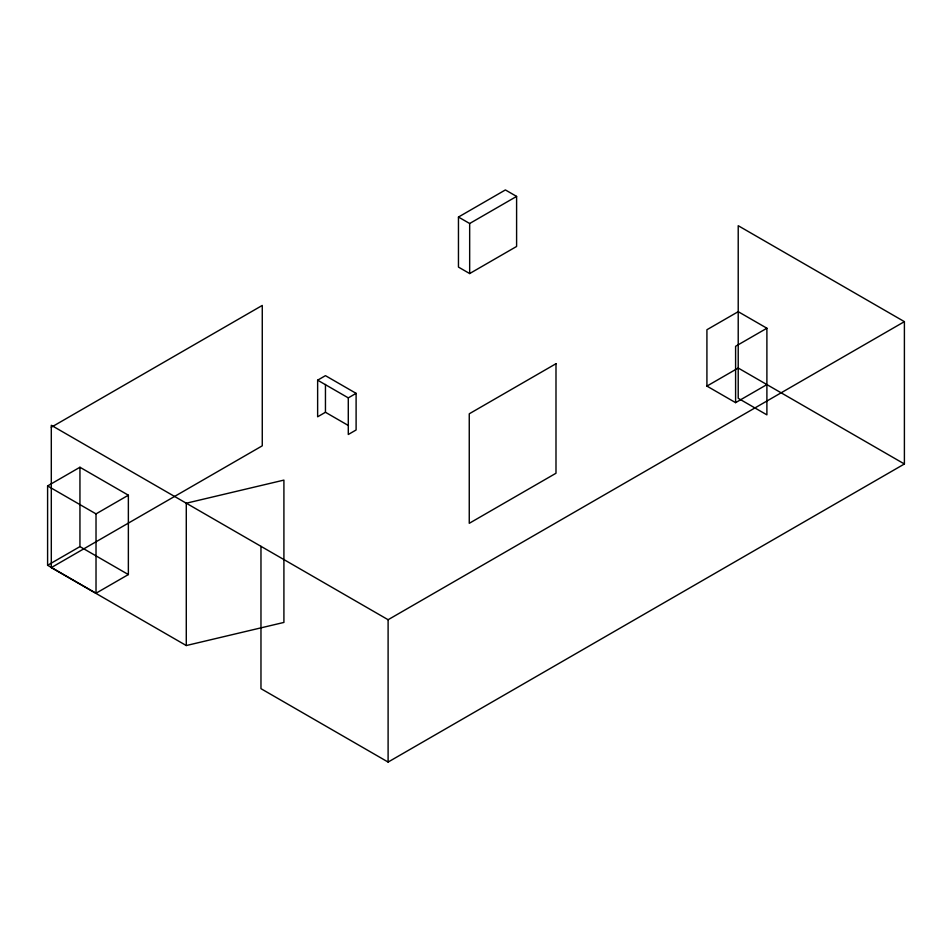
<?xml version="1.0" encoding="UTF-8"?>
<svg xmlns="http://www.w3.org/2000/svg" width="952" height="952" viewBox="0 0 952 952"><rect width="100%" height="100%" fill="white"/><g stroke="black" fill="none" stroke-linecap="round" stroke-linejoin="round"><path stroke-width="1.43" d="M51.301 427.234L262.264 305.437L262.264 445.822L51.301 567.606L51.301 425.282L388.107 619.728L904.4 321.645L904.4 463.981L388.107 762.064L260.967 688.665L260.967 546.329M458.459 217.044L505.393 189.936L516.603 196.41L516.603 246.461L469.669 273.557L458.459 267.084L458.459 217.044L469.669 223.506L516.603 196.41M47.6 485.937L79.944 467.253L128.365 495.207L128.365 574.556L96.021 593.227L47.6 565.274L47.6 485.937L96.021 513.89L128.365 495.207M317.635 380.181L325.453 375.659L356.107 393.354L356.107 429.983L348.289 434.493L348.289 397.877L317.635 380.181L317.635 416.797L325.453 412.275L348.444 425.556M47.6 565.274L79.944 546.603L128.365 574.556M348.289 397.877L356.107 393.354M766.895 328.226L735.598 346.29L735.598 402.648L706.919 386.095L706.919 329.737L738.216 311.673L766.895 328.226L766.895 414.858L738.216 398.305L738.216 225.707L904.4 321.645M706.919 386.095L738.216 368.031L904.4 463.981M735.598 402.648L766.895 384.584M186.283 645.539L283.91 622.429L283.91 480.105L186.283 503.215L186.283 645.539L51.301 567.606M469.669 223.506L469.669 273.557M388.107 619.728L388.107 762.064M325.453 384.453L325.453 412.275M96.021 513.89L96.021 593.227M79.944 467.253L79.944 546.603M555.992 363.712L469.253 413.799L469.253 523.314L555.992 473.239L555.992 363.712"/></g></svg>
